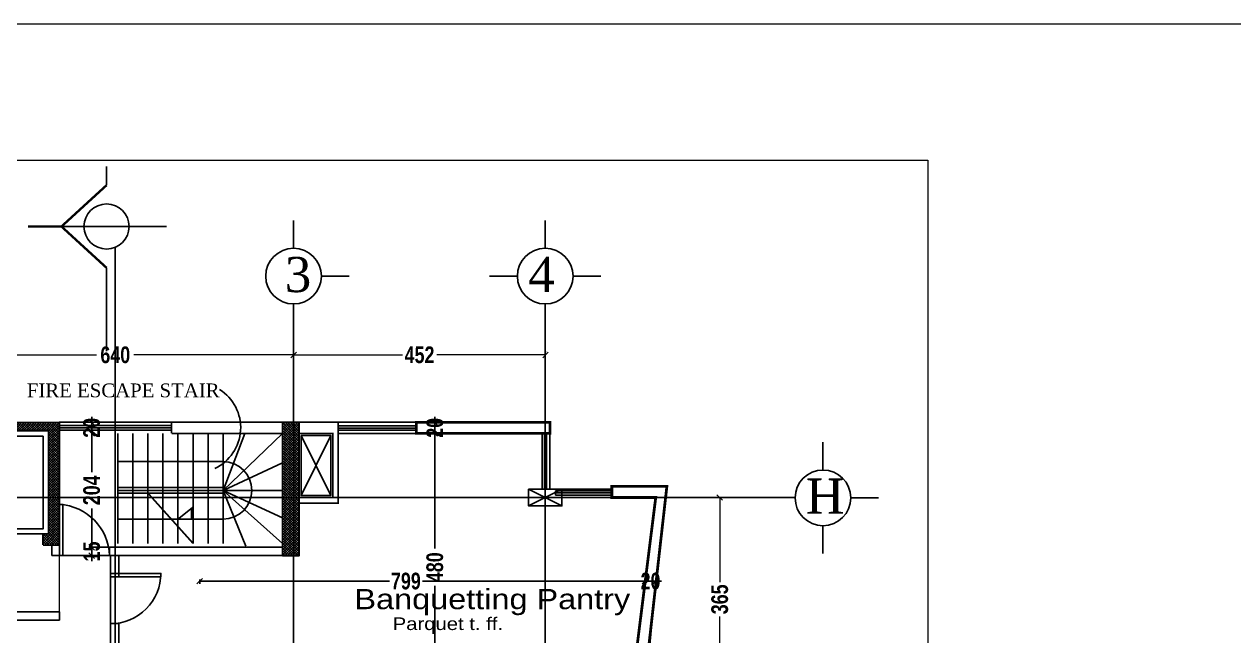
# Model space of a CAD drawing. Extents: x 285329 to 658348, y -83126 to -16980.
# Drawn here: x 350798 to 352971, y -39706 to -38609 of the extents above; entities that cross this region are included whole.
import ezdxf

# ---------------------------------------------------------------- set-up
doc = ezdxf.new("R2010")
doc.units = 0
doc.layers.get('0').update_dxf_attribs({"linetype": 'CONTINUOUS'})
doc.layers.get('DEFPOINTS').update_dxf_attribs({"color": 9, "linetype": 'CONTINUOUS'})
for name, color, linetype, lineweight in [('A-text finishing', 6, 'CONTINUOUS', 13), ('A-text function', 30, 'CONTINUOUS', 20), ('VIS', 8, 'CONTINUOUS', 18)]:
    doc.layers.add(name, color=color, linetype=linetype, lineweight=lineweight)
for name, color, linetype in [('AXIS', 1, 'CONTINUOUS'), ('COLUMN', 5, 'CONTINUOUS'), ('FURNITURE', 4, 'CONTINUOUS'), ('TEXT', 3, 'CONTINUOUS'), ('WALL', 7, 'CONTINUOUS'), ('WALL1', 2, 'CONTINUOUS')]:
    doc.layers.add(name, color=color, linetype=linetype)
doc.styles.add('ARIAL', font='BOD_CB.TTF', dxfattribs={"width": 1.2})
doc.styles.add('CITYBLUEPRINT', font='cityb___.ttf', dxfattribs={"width": 0.8})
doc.styles.add('style2', font='romantic.ttf', dxfattribs={"height": 50})
doc.dimstyles.new('50', dxfattribs={"dimtxt": 30, "dimasz": 10, "dimexe": 5, "dimexo": 6, "dimgap": 5, "dimtad": 0, "dimdec": 0, "dimdsep": 46, "dimtxsty": 'CITYBLUEPRINT', "dimblk1": 'OBLIQUE', "dimblk2": 'OBLIQUE', "dimsah": 1, "dimcen": 0.05, "dimdle": 0.03, "dimclre": 22, "dimclrt": 7, "dimadec": 0, "dimazin": 0, "dimtfac": 1, "dimtdec": 0, "dimtix": 1, "dimtmove": 0, "dimatfit": 3, "dimldrblk": 'OBLIQUE', "dimfxl": 1, "dimtolj": 1, "dimtzin": 0, "dimarcsym": 0})

# ---------------------------------------------------------------- blocks, each defined once
blk = doc.blocks.new('sec')
at = {"layer": 'WALL'}
for p, q in [((0, 105.9), (0, 319.4)), ((0, 105.9), (-115.7, 0)), ((-115.7, 0), (153.7, 0)), ((0, -105.9), (0, -153.8))]:
    blk.add_line(p, q, dxfattribs=at)
at = {"layer": 'WALL', "const_width": 6}
for points in [[(0, 105.9), (-115.7, 0), (-201.5, 0)], [(0, -105.9), (-115.7, 0)]]:
    blk.add_lwpolyline(points, dxfattribs=at)
at = {"layer": 'WALL'}
blk.add_circle((0, 0), 57.9, dxfattribs=at)
blk = doc.blocks.new('ST')
at = {"layer": 'WALL', "linetype": 'Continuous'}
for p, q in [((289093.9, -12839.7), (289282.9, -12839.7)), ((289093.9, -12942.9), (289282.9, -12942.9))]:
    blk.add_line(p, q, dxfattribs=at)
at = {"layer": 'WALL', "linetype": 'Continuous', "const_width": 3}
for points in [[(289147.9, -12896.3), (289228.9, -12986.4)], [(289201.9, -12942.9), (289226.4, -12923.4), (289226.4, -12942.9)]]:
    blk.add_lwpolyline(points, dxfattribs=at)
at = {"layer": 'WALL', "linetype": 'Continuous'}
blk.add_arc((289282.9, -12891.3), 51.6, 270, 90, dxfattribs=at)
blk = doc.blocks.new('COLUMN')
at = {"layer": 'AXIS'}
for p, q in [((236924.7, -9644.3), (236984.7, -9674.3)), ((236984.7, -9644.3), (236924.7, -9674.3))]:
    blk.add_line(p, q, dxfattribs=at)
at = {"layer": 'COLUMN'}
blk.add_lwpolyline([(236924.7, -9644.3), (236984.7, -9644.3), (236984.7, -9674.3), (236924.7, -9674.3)], close=True, dxfattribs=at)
blk = doc.blocks.new('_Oblique')
at = {"color": 0, "lineweight": -2}
blk.add_line((-0.5, -0.5), (0.5, 0.5), dxfattribs=at)
blk = doc.blocks.new('*D2203')
at = {"layer": 'DEFPOINTS', "color": 0, "linetype": 'Continuous', "lineweight": 5, "transparency": 16777216}
for p in [(328671.3, -10833.2), (328671.3, -10833.2), (328031, -10845.6)]:
    blk.add_point(p, dxfattribs=at)
at = {"layer": 'VIS', "color": 24, "linetype": 'Continuous', "lineweight": -2, "transparency": 16777216}
for p, q in [((328030.9, -10833.2), (328317.6, -10833.2)), ((328671.3, -10833.2), (328384.6, -10833.2))]:
    blk.add_line(p, q, dxfattribs=at)
at = {"layer": 'VIS', "color": 22, "linetype": 'Continuous', "lineweight": -2, "transparency": 16777216}
for p, q in [((328031, -10839.6), (328031, -10828.2)), ((328671.3, -10827.2), (328671.3, -10828.2))]:
    blk.add_line(p, q, dxfattribs=at)
at = {"layer": 'VIS', "color": 24, "linetype": 'Continuous', "lineweight": -2, "transparency": 16777216, "xscale": 10, "yscale": 10, "zscale": 10, "rotation": 180}
blk.add_blockref('_Oblique', (328031, -10833.2), dxfattribs=at)
at = {"layer": 'VIS', "color": 24, "linetype": 'Continuous', "lineweight": -2, "transparency": 16777216, "xscale": 10, "yscale": 10, "zscale": 10}
blk.add_blockref('_Oblique', (328671.3, -10833.2), dxfattribs=at)
at = {"layer": 'VIS', "color": 30, "linetype": 'Continuous', "lineweight": 5, "transparency": 16777216, "insert": (328351.1, -10833.2), "char_height": 30, "attachment_point": 5, "style": 'CITYBLUEPRINT'}
blk.add_mtext('\\A1;640', dxfattribs=at)
blk = doc.blocks.new('*D2204')
at = {"layer": 'DEFPOINTS', "color": 0, "linetype": 'Continuous', "lineweight": 5, "transparency": 16777216}
for p in [(328671.3, -10833.2), (329123.8, -10833.2), (329123.8, -10833.2)]:
    blk.add_point(p, dxfattribs=at)
at = {"layer": 'VIS', "color": 22, "linetype": 'Continuous', "lineweight": -2, "transparency": 16777216}
for p, q in [((328671.3, -10827.2), (328671.3, -10828.2)), ((329123.8, -10827.2), (329123.8, -10828.2))]:
    blk.add_line(p, q, dxfattribs=at)
at = {"layer": 'VIS', "color": 24, "linetype": 'Continuous', "lineweight": -2, "transparency": 16777216}
for p, q in [((328671.3, -10833.2), (328866.7, -10833.2)), ((329123.8, -10833.2), (328928.4, -10833.2))]:
    blk.add_line(p, q, dxfattribs=at)
at = {"layer": 'VIS', "color": 24, "linetype": 'Continuous', "lineweight": -2, "transparency": 16777216, "xscale": 10, "yscale": 10, "zscale": 10, "rotation": 180}
blk.add_blockref('_Oblique', (328671.3, -10833.2), dxfattribs=at)
at = {"layer": 'VIS', "color": 24, "linetype": 'Continuous', "lineweight": -2, "transparency": 16777216, "xscale": 10, "yscale": 10, "zscale": 10}
blk.add_blockref('_Oblique', (329123.8, -10833.2), dxfattribs=at)
at = {"layer": 'VIS', "color": 30, "linetype": 'Continuous', "lineweight": 5, "transparency": 16777216, "insert": (328897.5, -10833.2), "char_height": 30, "attachment_point": 5, "style": 'CITYBLUEPRINT'}
blk.add_mtext('\\A1;452', dxfattribs=at)
blk = doc.blocks.new('*D2205')
at = {"layer": 'DEFPOINTS', "color": 0, "linetype": 'Continuous', "lineweight": 5, "transparency": 16777216}
for p in [(329460.6, -11089.2), (329436.7, -11454.5), (329460.6, -11454.5)]:
    blk.add_point(p, dxfattribs=at)
at = {"layer": 'VIS', "color": 22, "linetype": 'Continuous', "lineweight": -2, "transparency": 16777216}
for p, q in [((329454.6, -11089.2), (329431.7, -11089.2)), ((329454.6, -11454.5), (329431.7, -11454.5))]:
    blk.add_line(p, q, dxfattribs=at)
at = {"layer": 'VIS', "color": 24, "linetype": 'Continuous', "lineweight": -2, "transparency": 16777216}
for p, q in [((329436.7, -11089.2), (329436.7, -11241.1)), ((329436.7, -11454.5), (329436.7, -11302.6))]:
    blk.add_line(p, q, dxfattribs=at)
at = {"layer": 'VIS', "color": 24, "linetype": 'Continuous', "lineweight": -2, "transparency": 16777216, "xscale": 10, "yscale": 10, "zscale": 10}
for p, rotation in [((329436.7, -11089.2), 90), ((329436.7, -11454.5), 270)]:
    blk.add_blockref('_Oblique', p, dxfattribs=dict(at, rotation=rotation))
at = {"layer": 'VIS', "color": 30, "linetype": 'Continuous', "lineweight": 5, "transparency": 16777216, "insert": (329436.7, -11271.9), "char_height": 30, "attachment_point": 5, "rotation": 90, "style": 'CITYBLUEPRINT'}
blk.add_mtext('\\A1;365', dxfattribs=at)
blk = doc.blocks.new('*D2495')
at = {"layer": 'DEFPOINTS', "color": 0, "linetype": 'Continuous', "lineweight": 5, "transparency": 16777216}
for p in [(350916.7, -39323.1), (350916.7, -39343.1), (350919.7, -39343.1)]:
    blk.add_point(p, dxfattribs=at)
at = {"layer": 'VIS', "color": 0, "linetype": 'Continuous', "lineweight": -2, "transparency": 16777216}
for p, q in [((350919.7, -39323.1), (350919.7, -39313.1)), ((350919.7, -39323.1), (350919.7, -39343.1)), ((350919.7, -39343.1), (350919.7, -39353.1))]:
    blk.add_line(p, q, dxfattribs=at)
at = {"layer": 'VIS', "color": 22, "linetype": 'Continuous', "lineweight": -2, "transparency": 16777216}
for p, q in [((350922.7, -39323.1), (350924.7, -39323.1)), ((350922.7, -39343.1), (350924.7, -39343.1))]:
    blk.add_line(p, q, dxfattribs=at)
at = {"layer": 'VIS', "color": 0, "linetype": 'Continuous', "lineweight": -2, "transparency": 16777216, "xscale": 10, "yscale": 10, "zscale": 10}
for p, rotation in [((350919.7, -39323.1), 270), ((350919.7, -39343.1), 90)]:
    blk.add_blockref('_Oblique', p, dxfattribs=dict(at, rotation=rotation))
at = {"layer": 'VIS', "color": 7, "linetype": 'Continuous', "lineweight": 5, "transparency": 16777216, "insert": (350919.7, -39333.1), "char_height": 30, "attachment_point": 5, "rotation": 90, "style": 'CITYBLUEPRINT'}
blk.add_mtext('\\A1;20', dxfattribs=at)
blk = doc.blocks.new('*D2496')
at = {"layer": 'DEFPOINTS', "color": 0, "linetype": 'Continuous', "lineweight": 5, "transparency": 16777216}
for p in [(350916.7, -39343.1), (350919.7, -39547.5), (350964.2, -39547.5)]:
    blk.add_point(p, dxfattribs=at)
at = {"layer": 'VIS', "color": 0, "linetype": 'Continuous', "lineweight": -2, "transparency": 16777216}
for p, q in [((350919.7, -39343.1), (350919.7, -39412.9)), ((350919.7, -39547.5), (350919.7, -39477.7))]:
    blk.add_line(p, q, dxfattribs=at)
at = {"layer": 'VIS', "color": 22, "linetype": 'Continuous', "lineweight": -2, "transparency": 16777216}
for p, q in [((350922.7, -39343.1), (350924.7, -39343.1)), ((350958.2, -39547.5), (350914.7, -39547.5))]:
    blk.add_line(p, q, dxfattribs=at)
at = {"layer": 'VIS', "color": 0, "linetype": 'Continuous', "lineweight": -2, "transparency": 16777216, "xscale": 10, "yscale": 10, "zscale": 10}
for p, rotation in [((350919.7, -39343.1), 90), ((350919.7, -39547.5), 270)]:
    blk.add_blockref('_Oblique', p, dxfattribs=dict(at, rotation=rotation))
at = {"layer": 'VIS', "color": 7, "linetype": 'Continuous', "lineweight": 5, "transparency": 16777216, "insert": (350919.7, -39445.3), "char_height": 30, "attachment_point": 5, "rotation": 90, "style": 'CITYBLUEPRINT'}
blk.add_mtext('\\A1;204', dxfattribs=at)
blk = doc.blocks.new('*D2497')
at = {"layer": 'DEFPOINTS', "color": 0, "linetype": 'Continuous', "lineweight": 5, "transparency": 16777216}
for p in [(350964.2, -39547.5), (350919.7, -39562.5), (350964.2, -39562.5)]:
    blk.add_point(p, dxfattribs=at)
at = {"layer": 'VIS', "color": 22, "linetype": 'Continuous', "lineweight": -2, "transparency": 16777216}
for p, q in [((350958.2, -39547.5), (350914.7, -39547.5)), ((350958.2, -39562.5), (350914.7, -39562.5))]:
    blk.add_line(p, q, dxfattribs=at)
at = {"layer": 'VIS', "color": 0, "linetype": 'Continuous', "lineweight": -2, "transparency": 16777216}
for p, q in [((350919.7, -39547.5), (350919.7, -39537.5)), ((350919.7, -39547.5), (350919.7, -39562.5)), ((350919.7, -39562.5), (350919.7, -39572.5))]:
    blk.add_line(p, q, dxfattribs=at)
at = {"layer": 'VIS', "color": 0, "linetype": 'Continuous', "lineweight": -2, "transparency": 16777216, "xscale": 10, "yscale": 10, "zscale": 10}
for p, rotation in [((350919.7, -39547.5), 270), ((350919.7, -39562.5), 90)]:
    blk.add_blockref('_Oblique', p, dxfattribs=dict(at, rotation=rotation))
at = {"layer": 'VIS', "color": 7, "linetype": 'Continuous', "lineweight": 5, "transparency": 16777216, "insert": (350919.7, -39555), "char_height": 30, "attachment_point": 5, "rotation": 90, "style": 'CITYBLUEPRINT'}
blk.add_mtext('\\A1;15', dxfattribs=at)
blk = doc.blocks.new('*D2499')
at = {"layer": 'DEFPOINTS', "color": 0, "linetype": 'Continuous', "lineweight": 5, "transparency": 16777216}
for p in [(351548.8, -39323.1), (351535.9, -39343.1), (351548.8, -39343.1)]:
    blk.add_point(p, dxfattribs=at)
at = {"layer": 'VIS', "color": 0, "linetype": 'Continuous', "lineweight": -2, "transparency": 16777216}
for p, q in [((351535.9, -39323.1), (351535.9, -39313.1)), ((351535.9, -39323.1), (351535.9, -39343.1)), ((351535.9, -39343.1), (351535.9, -39353.1))]:
    blk.add_line(p, q, dxfattribs=at)
at = {"layer": 'VIS', "color": 22, "linetype": 'Continuous', "lineweight": -2, "transparency": 16777216}
for p, q in [((351542.8, -39323.1), (351530.9, -39323.1)), ((351542.8, -39343.1), (351530.9, -39343.1))]:
    blk.add_line(p, q, dxfattribs=at)
at = {"layer": 'VIS', "color": 0, "linetype": 'Continuous', "lineweight": -2, "transparency": 16777216, "xscale": 10, "yscale": 10, "zscale": 10}
for p, rotation in [((351535.9, -39323.1), 270), ((351535.9, -39343.1), 90)]:
    blk.add_blockref('_Oblique', p, dxfattribs=dict(at, rotation=rotation))
at = {"layer": 'VIS', "color": 7, "linetype": 'Continuous', "lineweight": 5, "transparency": 16777216, "insert": (351535.9, -39333.1), "char_height": 30, "attachment_point": 5, "rotation": 90, "style": 'CITYBLUEPRINT'}
blk.add_mtext('\\A1;20', dxfattribs=at)
blk = doc.blocks.new('*D2500')
at = {"layer": 'DEFPOINTS', "color": 0, "linetype": 'Continuous', "lineweight": 5, "transparency": 16777216}
for p in [(351548.8, -39343.1), (351535.9, -39823.5), (351535.9, -39823.5)]:
    blk.add_point(p, dxfattribs=at)
at = {"layer": 'VIS', "color": 22, "linetype": 'Continuous', "lineweight": -2, "transparency": 16777216}
for p, q in [((351542.8, -39343.1), (351530.9, -39343.1)), ((351529.9, -39823.5), (351530.9, -39823.5))]:
    blk.add_line(p, q, dxfattribs=at)
at = {"layer": 'VIS', "color": 0, "linetype": 'Continuous', "lineweight": -2, "transparency": 16777216}
for p, q in [((351535.9, -39343.1), (351535.9, -39549.6)), ((351535.9, -39823.6), (351535.9, -39617))]:
    blk.add_line(p, q, dxfattribs=at)
at = {"layer": 'VIS', "color": 0, "linetype": 'Continuous', "lineweight": -2, "transparency": 16777216, "xscale": 10, "yscale": 10, "zscale": 10}
for p, rotation in [((351535.9, -39343.1), 90), ((351535.9, -39823.5), 270)]:
    blk.add_blockref('_Oblique', p, dxfattribs=dict(at, rotation=rotation))
at = {"layer": 'VIS', "color": 7, "linetype": 'Continuous', "lineweight": 5, "transparency": 16777216, "insert": (351535.9, -39583.3), "char_height": 30, "attachment_point": 5, "rotation": 90, "style": 'CITYBLUEPRINT'}
blk.add_mtext('\\A1;480', dxfattribs=at)
blk = doc.blocks.new('*D2509')
at = {"layer": 'DEFPOINTS', "color": 0, "linetype": 'Continuous', "lineweight": 5, "transparency": 16777216}
for p in [(351113.7, -39599.1), (351913.2, -39608.3), (351913.2, -39612.6)]:
    blk.add_point(p, dxfattribs=at)
at = {"layer": 'VIS', "color": 22, "linetype": 'Continuous', "lineweight": -2, "transparency": 16777216}
for p, q in [((351113.7, -39605.1), (351113.7, -39613.3)), ((351913.2, -39606.6), (351913.2, -39603.3))]:
    blk.add_line(p, q, dxfattribs=at)
at = {"layer": 'VIS', "color": 0, "linetype": 'Continuous', "lineweight": -2, "transparency": 16777216}
for p, q in [((351113.7, -39608.3), (351454.3, -39608.3)), ((351913.3, -39608.3), (351513.5, -39608.3))]:
    blk.add_line(p, q, dxfattribs=at)
at = {"layer": 'VIS', "color": 0, "linetype": 'Continuous', "lineweight": -2, "transparency": 16777216, "xscale": 10, "yscale": 10, "zscale": 10, "rotation": 180}
blk.add_blockref('_Oblique', (351113.7, -39608.3), dxfattribs=at)
at = {"layer": 'VIS', "color": 0, "linetype": 'Continuous', "lineweight": -2, "transparency": 16777216, "xscale": 10, "yscale": 10, "zscale": 10}
blk.add_blockref('_Oblique', (351913.2, -39608.3), dxfattribs=at)
at = {"layer": 'VIS', "color": 7, "linetype": 'Continuous', "lineweight": 5, "transparency": 16777216, "insert": (351483.9, -39608.3), "char_height": 30, "attachment_point": 5, "style": 'CITYBLUEPRINT'}
blk.add_mtext('\\A1;799', dxfattribs=at)
blk = doc.blocks.new('*D2510')
at = {"layer": 'DEFPOINTS', "color": 0, "linetype": 'Continuous', "lineweight": 5, "transparency": 16777216}
for p in [(351913.2, -39612.6), (351933.2, -39608.3), (351933.2, -39610.2)]:
    blk.add_point(p, dxfattribs=at)
at = {"layer": 'VIS', "color": 0, "linetype": 'Continuous', "lineweight": -2, "transparency": 16777216}
for p, q in [((351913.2, -39608.3), (351903.2, -39608.3)), ((351913.2, -39608.3), (351933.2, -39608.3)), ((351933.2, -39608.3), (351943.2, -39608.3))]:
    blk.add_line(p, q, dxfattribs=at)
at = {"layer": 'VIS', "color": 22, "linetype": 'Continuous', "lineweight": -2, "transparency": 16777216}
for p, q in [((351913.2, -39606.6), (351913.2, -39603.3)), ((351933.2, -39604.2), (351933.2, -39603.3))]:
    blk.add_line(p, q, dxfattribs=at)
at = {"layer": 'VIS', "color": 0, "linetype": 'Continuous', "lineweight": -2, "transparency": 16777216, "xscale": 10, "yscale": 10, "zscale": 10}
blk.add_blockref('_Oblique', (351913.2, -39608.3), dxfattribs=at)
at = {"layer": 'VIS', "color": 0, "linetype": 'Continuous', "lineweight": -2, "transparency": 16777216, "xscale": 10, "yscale": 10, "zscale": 10, "rotation": 180}
blk.add_blockref('_Oblique', (351933.2, -39608.3), dxfattribs=at)
at = {"layer": 'VIS', "color": 7, "linetype": 'Continuous', "lineweight": 5, "transparency": 16777216, "insert": (351923.2, -39608.3), "char_height": 30, "attachment_point": 5, "style": 'CITYBLUEPRINT'}
blk.add_mtext('\\A1;20', dxfattribs=at)
blk = doc.blocks.new('huy')
at = {"layer": 'AXIS'}
h = blk.add_hatch(dxfattribs=at)
h.set_pattern_fill('ANSI37', color=256, style=0)
h.set_pattern_definition([(45, (-12919.7087, 458.9356), (-2.24506403, 2.24506403), []), (135, (-12919.7087, 458.9356), (-2.24506403, -2.24506403), [])])
h.paths.add_polyline_path([(322259.9, -40340.6), (322280.3, -40340.6), (322280.3, -40155.5), (322259.9, -40155.5)], flags=17)
h.paths.add_polyline_path([(322259.9, -40340.6), (322259.9, -40360.6), (322375, -40360.6), (322375, -40340.6)])
h.paths.add_polyline_path([(322259.9, -40140.5), (322259.9, -40155.5), (322500, -40155.5), (322500, -40340.6), (322490, -40340.6), (322490, -40360.6), (322520, -40360.6), (322520, -40140.5)])
at = {"layer": 'FURNITURE'}
blk.add_line((322490, -40340.6), (322375, -40340.6), dxfattribs=at)
at = {"layer": 'FURNITURE', "ltscale": 3}
for points in [[(322490.6, -40165), (322314.9, -40165), (322314.9, -40331.4), (322490.6, -40331.4)], [(322311.5, -40311.6), (322286.2, -40311.6), (322286.2, -40192.7), (322311.5, -40192.7)]]:
    blk.add_lwpolyline(points, close=True, dxfattribs=at)
at = {"layer": 'WALL', "ltscale": 3}
blk.add_line((322259.9, -40140.5), (322425, -40140.5), dxfattribs=at)
blk.add_line((322259.9, -40140.5), (322425, -40140.5), dxfattribs=at)
blk.add_line((322259.9, -40140.5), (322425, -40140.5), dxfattribs=at)
at = {"layer": 'WALL', "linetype": 'Continuous', "const_width": 3}
for points in [[(322375, -40360.6), (322259.9, -40360.6), (322259.9, -40140.5), (322485, -40140.5)], [(322259.9, -40140.5), (322425, -40140.5)], [(322259.9, -40140.5), (322425, -40140.5)], [(322485, -40140.5), (322520, -40140.5), (322520, -40360.6), (322490, -40360.6)], [(322490, -40340.6), (322500, -40340.6), (322500, -40155.5), (322280.3, -40155.5), (322280.3, -40340.6), (322375, -40340.6)], [(322375, -40340.6), (322375, -40360.6)], [(322490, -40340.6), (322490, -40360.6)], [(322500, -40340.6), (322490, -40340.6), (322490, -40360.6)]]:
    blk.add_lwpolyline(points, dxfattribs=at)
blk = doc.blocks.new('cbcb')
at = {"layer": 'AXIS'}
for p, q in [((328671.3, -10641.8), (328671.3, -10591.8)), ((329123.2, -10641.8), (329123.2, -10591.8)), ((328721.3, -10691.8), (328771.3, -10691.8)), ((329073.2, -10691.8), (329023.2, -10691.8)), ((329173.2, -10691.8), (329223.2, -10691.8)), ((328671.3, -10741.8), (328670.7, -14326.1)), ((328671.3, -10741.8), (328671.3, -10791.8)), ((329123.2, -10741.8), (329122.7, -14326.1)), ((329123.2, -10741.8), (329123.2, -10791.8)), ((329622, -11039.8), (329622, -10989.8)), ((327244.3, -11089.2), (329572, -11089.2)), ((329672, -11089.8), (329722, -11089.8)), ((329622, -11139.8), (329622, -11189.8))]:
    blk.add_line(p, q, dxfattribs=at)
for centre in [(328671.3, -10691.8), (329123.2, -10691.8), (329622, -11089.8)]:
    blk.add_circle(centre, 50, dxfattribs=at)
at = {"layer": 'WALL', "linetype": 'Continuous', "xscale": -1}
blk.add_blockref('COLUMN', (566077.9, -1429.9), dxfattribs=at)
at = {"layer": 'TEXT', "char_height": 63, "width": 240.461, "attachment_point": 1, "style": 'style2'}
for s, insert in [('3', (328655.5, -10657.4)), ('4', (329092.6, -10657.4)), ('H', (329591.3, -11055.4))]:
    blk.add_mtext(s, dxfattribs=dict(at, insert=insert))
at = {"layer": 'VIS', "linetype": 'Continuous', "lineweight": 5}
for base, p1, p2, picture, middle in [((328671.3, -10833.2), (328031, -10845.6), (328671.3, -10833.2), '*D2203', (328351.1, -10833.2)), ((329123.7619, -10833.1982), (328671.2851, -10833.1982), (329123.7619, -10833.1982), '*D2204', (328897.5235, -10833.1982))]:
    dim = blk.add_linear_dim(base=base, p1=p1, p2=p2, dimstyle='50', override={"dimtmove": 1}, dxfattribs=at)
    dim.commit()
    dim.dimension.update_dxf_attribs({"geometry": picture, "text_midpoint": middle})
dim = blk.add_linear_dim(base=(329436.7, -11454.5), p1=(329460.6, -11089.2), p2=(329460.6, -11454.5), angle=90, dimstyle='50', dxfattribs=at)
dim.commit()
dim.dimension.update_dxf_attribs({"geometry": '*D2205', "text_midpoint": (329436.7, -11271.9)})

msp = doc.modelspace()

# ---------------------------------------------------------------- hatches: boundary and pattern name
at = {"layer": 'AXIS'}
h = msp.add_hatch(dxfattribs=at)
h.set_pattern_fill('ANSI37', color=256, style=0)
h.set_pattern_definition([(45, (70775.4767, -19165.413), (-2.24506403, 2.24506403), []), (135, (70775.4767, -19165.413), (-2.24506403, -2.24506403), [])])
h.paths.add_polyline_path([(351262.47, -39562.78), (351262.47, -39323.08), (351292.47, -39323.08), (351292.47, -39562.78)])

# ---------------------------------------------------------------- linework, layer by layer
for p, q in [((350961.98, -42661.74), (350961.98, -39010.91)), ((351295.77, -39346.69), (351348.84, -39454.81)), ((351348.84, -39346.69), (351295.77, -39454.81)), ((349855.65, -39458.25), (352183.37, -39458.25))]:
    msp.add_line(p, q, dxfattribs=at)
at = {"layer": 'AXIS', "const_width": 3}
msp.add_lwpolyline([(350966.61, -39440.3), (351155.61, -39440.3), (351155.61, -39450.3), (350966.61, -39450.3), (350966.61, -39440.3)], dxfattribs=at)
at = {"layer": 'COLUMN', "linetype": 'Continuous', "lineweight": 5}
msp.add_lwpolyline([(352421.36, -38852.78), (352421.36, -43052.78), (349471.36, -43052.78), (349471.36, -38852.78)], close=True, dxfattribs=at)
at = {"layer": 'COLUMN'}
msp.add_lwpolyline([(351262.47, -39562.78), (351262.47, -39323.08), (351292.47, -39323.08), (351292.47, -39562.78)], close=True, dxfattribs=at)
at = {"layer": 'FURNITURE', "ltscale": 3}
for p, q in [((351063, -39323.08), (350860.97, -39323.08)), ((351063, -39329.08), (350860.97, -39329.08)), ((351063, -39333.08), (350860.97, -39333.08)), ((351063, -39337.08), (350860.97, -39337.08)), ((351502.62, -39323.08), (351292.47, -39323.08)), ((351502.62, -39329.54), (351362.47, -39329.54)), ((351502.62, -39337.54), (351362.47, -39337.54)), ((350966.61, -39540.45), (350966.61, -39343.08)), ((350993.61, -39540.45), (350993.61, -39343.08)), ((351020.61, -39540.45), (351020.61, -39343.08)), ((351047.61, -39540.45), (351047.61, -39343.08)), ((351074.61, -39540.45), (351074.61, -39343.08)), ((351101.61, -39540.45), (351101.61, -39343.08)), ((351128.61, -39540.45), (351128.61, -39343.08)), ((351155.61, -39540.45), (351155.61, -39343.08)), ((351262.47, -39343.08), (351155.61, -39445.3)), ((351155.61, -39445.3), (351194.54, -39343.08)), ((351502.62, -39343.08), (351362.47, -39343.08)), ((351155.61, -39445.3), (351262.47, -39395.91)), ((351155.61, -39440.3), (350966.61, -39440.3)), ((351155.61, -39445.3), (350966.61, -39445.3)), ((351155.61, -39445.3), (351262.47, -39445.3)), ((351262.47, -39540.45), (351155.61, -39445.3)), ((351155.61, -39445.3), (351262.47, -39494.69)), ((351155.61, -39445.3), (351196.44, -39545.45)), ((351155.61, -39450.3), (350966.61, -39450.3))]:
    msp.add_line(p, q, dxfattribs=at)
at = {"layer": 'FURNITURE'}
for p, q in [((351728.79, -39342.81), (351728.79, -39443.25)), ((350861.86, -39562.51), (350861.86, -39542.51)), ((350861.86, -39562.51), (350861.86, -39542.51)), ((350951.86, -39562.51), (350865.04, -39562.51))]:
    msp.add_line(p, q, dxfattribs=at)
at = {"layer": 'FURNITURE', "ltscale": 3}
for points in [[(351742.62, -39443.25), (351742.62, -39328.25)], [(351742.62, -39443.25), (351853.68, -39443.25)]]:
    msp.add_lwpolyline(points, dxfattribs=at)
for points in [[(351736.45, -39443.25), (351728.79, -39443.25), (351728.79, -39343.59), (351736.45, -39343.59)], [(351752.62, -39446.08), (351752.62, -39453.74), (351853.68, -39453.74), (351853.68, -39446.08)]]:
    msp.add_lwpolyline(points, close=True, dxfattribs=at)
at = {"layer": 'FURNITURE', "flags": 128}
for points in [[(350861.86, -39562.51), (350861.86, -39470.55), (350867.86, -39470.55), (350867.86, -39562.51), (350861.86, -39562.51)], [(350953.61, -39594.28), (351043.92, -39594.28), (351043.92, -39600.28), (350953.61, -39600.28), (350953.61, -39594.28)]]:
    msp.add_lwpolyline(points, dxfattribs=at)
at = {"layer": 'FURNITURE'}
for centre, radius, start, end in [((350856.31, -39565.99), 95.6, 2.08654, 86.67709), ((350953.61, -39594.28), 90.31, 269.93904, 0)]:
    msp.add_arc(centre, radius, start, end, dxfattribs=at)
at = {"layer": 'VIS', "linetype": 'Continuous', "lineweight": 5}
for p, q in [((361056.47, -38608.69), (326417.03, -38608.69)), ((350861.67, -39663.52), (350861.86, -39562.51)), ((350953.61, -39594.28), (350953.52, -39684.59))]:
    msp.add_line(p, q, dxfattribs=at)
at = {"layer": 'WALL', "linetype": 'Continuous'}
for p, q in [((351502.62, -39333.54), (351362.47, -39333.54)), ((350861.86, -39562.51), (350861.86, -39542.51)), ((350861.86, -39562.51), (350861.86, -39542.51)), ((350953.61, -39594.28), (350968.61, -39594.28))]:
    msp.add_line(p, q, dxfattribs=at)
at = {"layer": 'WALL', "ltscale": 3}
for p, q in [((350861.86, -39562.51), (350861.86, -39542.51)), ((350953.23, -39562.61), (350953.45, -39878.31)), ((350953.23, -39562.62), (350953.26, -39600.29)), ((350968.23, -39562.61), (350968.26, -39600.28)), ((350616.89, -39663.52), (350861.67, -39663.52)), ((350861.67, -39663.52), (350861.67, -39678.52)), ((350601.89, -39678.52), (350861.67, -39678.52)), ((350953.52, -39684.59), (350968.42, -39684.58)), ((350968.32, -39683.38), (350968.45, -39878.3))]:
    msp.add_line(p, q, dxfattribs=at)
at = {"layer": 'WALL', "linetype": 'Continuous', "ltscale": 3, "const_width": 5}
for points in [[(351742.62, -39327.02), (351742.62, -39323.08), (351502.62, -39323.08), (351502.62, -39343.08), (351502.62, -39343.08), (351502.62, -39343.08), (351742.62, -39343.08), (351742.62, -39327.02), (351742.62, -39327.02)], [(351853.68, -39438.08), (351952.62, -39438.08), (351907.34, -39838.32), (351764.06, -39838.32), (351764.14, -39838.54), (351764.14, -39818.71), (351887.34, -39818.71), (351932.62, -39458.08), (351853.68, -39458.08), (351853.68, -39438.08)]]:
    msp.add_lwpolyline(points, dxfattribs=at)
at = {"layer": 'WALL', "linetype": 'Continuous', "const_width": 3}
for points in [[(351282.47, -39323.08), (351063, -39323.08)], [(351063, -39343.08), (351063, -39323.08), (351083, -39323.08)], [(351292.47, -39323.08), (351292.47, -39343.08), (351352.47, -39343.08), (351352.47, -39458.25), (351292.47, -39458.25), (351292.47, -39343.08)], [(351292.47, -39323.08), (351352.47, -39323.08), (351362.47, -39323.08), (351362.47, -39458.25), (351362.47, -39468.25), (351292.47, -39468.25)], [(351063, -39343.08), (351262.47, -39343.08), (351262.47, -39547.51), (350951.86, -39547.51), (350951.86, -39562.51), (351282.47, -39562.51)], [(350847.99, -39542.51), (350847.99, -39562.51)], [(350861.67, -39542.51), (350861.67, -39562.51)], [(350861.86, -39542.51), (350861.86, -39562.51)], [(350861.67, -39562.51), (350847.99, -39562.51)]]:
    msp.add_lwpolyline(points, dxfattribs=at)
at = {"layer": 'WALL', "linetype": 'Continuous'}
msp.add_lwpolyline([(351295.77, -39346.69), (351348.84, -39346.69), (351348.84, -39454.81), (351295.77, -39454.81)], close=True, dxfattribs=at)
at = {"layer": 'WALL', "linetype": 'Continuous', "ltscale": 3}
msp.add_lwpolyline([(351502.62, -39343.08), (351462.62, -39343.08)], dxfattribs=at)
at = {"layer": 'WALL', "linetype": 'Continuous'}
msp.add_arc((351106.33, -39332.91), 80.9, 295.36466, 57.85915, dxfattribs=at)
at = {"layer": 'WALL1'}
for p, q in [((351732.62, -39343.59), (351732.62, -39443.25)), ((351853.68, -39449.91), (351752.62, -39449.91))]:
    msp.add_line(p, q, dxfattribs=at)
for radius, end in [(11909.27, 186.849139), (11924.27, 173.159518)]:
    msp.add_arc((363776.91, -40858.33), radius, 173.150861, end, dxfattribs=at)

# ---------------------------------------------------------------- block references
at = {"layer": 'VIS', "linetype": 'Continuous', "lineweight": 5}
for name, p in [('cbcb', (22610.92, -28369.04)), ('huy', (28341.99, 817.06))]:
    msp.add_blockref(name, p, dxfattribs=at)
at = {"layer": 'WALL', "linetype": 'Continuous'}
msp.add_blockref('ST', (61872.75, -26554.04), dxfattribs=at)
at = {"layer": 'WALL1', "xscale": -0.7000000000116418, "yscale": 0.7000000000116418, "zscale": 0.7, "rotation": 180}
msp.add_blockref('sec', (350946.36, -38971.79), dxfattribs=at)

# ---------------------------------------------------------------- texts
at = {"layer": 'A-text finishing', "style": 'ARIAL', "width": 1.2}
msp.add_text('Parquet t. ff.', height=22.68, dxfattribs=at).set_placement((351460.19, -39696.05))
at = {"layer": 'A-text function', "insert": (351391.53, -39622.34), "char_height": 36.288, "width": 1099.3541, "attachment_point": 1, "style": 'ARIAL'}
msp.add_mtext('Banquetting Pantry', dxfattribs=at)
at = {"layer": 'TEXT', "style": 'style2'}
for s, insert, char_height, width, attachment_point in [('FIRE ESCAPE STAIR', (351149.37, -39253.54), 24.696, 410.1463, 3), ('H', (352202.72, -39423.9), 63, 240.4607, 1)]:
    msp.add_mtext(s, dxfattribs=dict(at, insert=insert, char_height=char_height, width=width, attachment_point=attachment_point))

# ---------------------------------------------------------------- dimensions: what is measured, and where the dimension line sits
at = {"layer": 'VIS', "linetype": 'Continuous', "lineweight": 5}
for base, p1, p2, picture, middle in [((350919.67, -39343.08), (350916.71, -39323.08), (350916.71, -39343.08), '*D2495', (350919.67, -39333.08)), ((351535.91, -39343.08), (351548.84, -39323.08), (351548.84, -39343.08), '*D2499', (351535.91, -39333.08))]:
    dim = msp.add_linear_dim(base=base, p1=p1, p2=p2, angle=90, dimstyle='50', dxfattribs=at)
    dim.commit()
    dim.dimension.update_dxf_attribs({"geometry": picture, "text_midpoint": middle})
for base, p1, p2, picture, middle in [((350919.67, -39547.51), (350916.71, -39343.08), (350964.17, -39547.51), '*D2496', (350919.67, -39445.3)), ((351535.91, -39823.54), (351548.84, -39343.08), (351535.91, -39823.54), '*D2500', (351535.91, -39583.31)), ((350919.67, -39562.51), (350964.17, -39547.51), (350964.17, -39562.51), '*D2497', (350919.67, -39555.01))]:
    dim = msp.add_linear_dim(base=base, p1=p1, p2=p2, angle=90, dimstyle='50', override={"dimtmove": 1}, dxfattribs=at)
    dim.commit()
    dim.dimension.update_dxf_attribs({"geometry": picture, "text_midpoint": middle})
dim = msp.add_linear_dim(base=(351913.22, -39608.27), p1=(351113.73, -39599.11), p2=(351913.22, -39612.56), dimstyle='50', override={"dimtmove": 1}, dxfattribs=at)
dim.commit()
dim.dimension.update_dxf_attribs({"geometry": '*D2509', "text_midpoint": (351483.91, -39608.27), "dimtype": 160})
dim = msp.add_linear_dim(base=(351933.21, -39608.27), p1=(351913.22, -39612.56), p2=(351933.21, -39610.22), dimstyle='50', override={"dimtmove": 1}, dxfattribs=at)
dim.commit()
dim.dimension.update_dxf_attribs({"geometry": '*D2510', "text_midpoint": (351923.22, -39608.27)})

doc.saveas('drawing.dxf')
